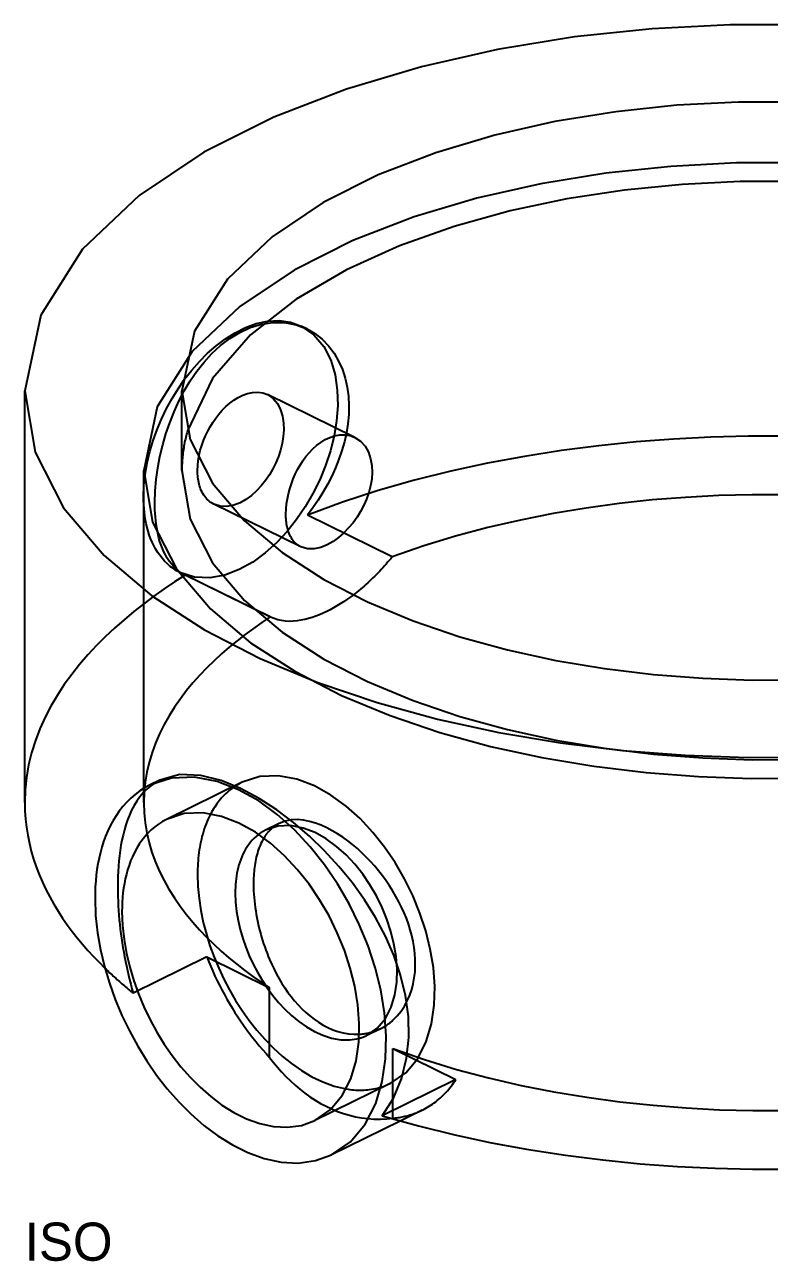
# Model space of a CAD drawing. Header units: millimetres. Extents: x 0 to 258, y -45 to 170.
# Drawn here: x 132.5 to 181.3, y 66 to 147 of the extents above; entities that cross this region are included whole.
import ezdxf

# ---------------------------------------------------------------- set-up
doc = ezdxf.new("R2010")
doc.units = ezdxf.units.MM
doc.layers.add('ISO_HIDDEN', color=8, linetype='CONTINUOUS')
doc.layers.add('ISO_VISIBLE', color=7, linetype='Continuous')

msp = doc.modelspace()

# ---------------------------------------------------------------- linework, layer by layer
at = {"layer": 'ISO_HIDDEN'}
for points in [[(222.3, 117.781), (221.412, 121.958), (219.119, 125.577), (216.003, 128.531), (212.43, 130.918), (208.589, 132.847), (204.579, 134.398), (200.459, 135.628), (196.265, 136.575), (192.021, 137.265), (187.744, 137.717), (183.45, 137.94), (179.15, 137.94), (174.856, 137.717), (170.579, 137.265), (166.335, 136.575), (162.141, 135.628), (158.021, 134.398), (154.011, 132.847), (150.17, 130.918), (146.597, 128.531), (143.481, 125.577), (141.188, 121.958), (140.3, 117.781)], [(140.288, 116.04), (140.316, 116.795), (140.398, 117.546), (140.528, 118.29), (140.703, 119.025), (140.918, 119.75), (141.173, 120.461), (141.465, 121.158), (141.793, 121.839), (142.155, 122.502), (142.552, 123.145), (142.982, 123.766), (143.447, 124.362), (143.945, 124.93), (144.478, 125.466), (145.047, 125.963), (145.651, 126.417), (146.292, 126.817), (146.968, 127.153), (147.679, 127.41), (148.417, 127.568), (149.171, 127.607), (149.918, 127.504), (150.627, 127.247)], [(141.021, 115.679), (141.045, 116.443), (141.112, 117.205), (141.219, 117.962), (141.363, 118.713), (141.543, 119.456), (141.757, 120.19), (142.005, 120.913), (142.288, 121.624), (142.606, 122.319), (142.96, 122.996), (143.353, 123.653), (143.784, 124.284), (144.257, 124.885), (144.773, 125.449), (145.334, 125.968), (145.94, 126.434), (146.592, 126.833), (147.286, 127.153), (148.016, 127.378), (148.772, 127.491), (149.535, 127.481), (150.286, 127.339), (150.999, 127.065)], [(150.627, 127.247), (151.454, 126.678), (152.098, 125.907), (152.553, 125.011), (152.84, 124.047), (152.986, 123.051), (153.012, 122.045), (152.937, 121.041), (152.774, 120.048), (152.531, 119.07), (152.217, 118.114), (151.836, 117.182), (151.391, 116.279), (150.885, 115.408), (150.318, 114.576), (149.692, 113.788), (149.004, 113.052), (148.254, 112.381), (147.44, 111.788), (146.562, 111.296), (145.623, 110.936), (144.635, 110.75), (143.631, 110.791), (142.676, 111.099)], [(150.999, 127.065), (150.627, 127.247)], [(150.999, 127.065), (151.518, 126.762), (151.991, 126.39), (152.411, 125.959), (152.773, 125.478), (153.076, 124.958), (153.32, 124.408), (153.506, 123.836), (153.638, 123.249), (153.717, 122.652), (153.748, 122.051), (153.734, 121.449), (153.678, 120.85), (153.583, 120.255), (153.452, 119.668), (153.288, 119.089), (153.094, 118.519), (152.87, 117.96), (152.62, 117.412), (152.346, 116.877), (152.048, 116.354), (151.728, 115.844), (151.387, 115.348), (151.026, 114.866)], [(142.8, 117.781), (142.8, 123.003)], [(143.823, 117.781), (143.836, 118.116), (143.872, 118.45), (143.93, 118.781), (144.008, 119.108), (144.104, 119.429), (144.217, 119.746), (144.346, 120.055), (144.492, 120.358), (144.653, 120.653), (144.829, 120.939), (145.021, 121.215), (145.227, 121.479), (145.449, 121.732), (145.686, 121.97), (145.938, 122.191), (146.207, 122.392), (146.492, 122.57), (146.793, 122.72), (147.108, 122.834), (147.436, 122.904), (147.771, 122.922), (148.103, 122.876), (148.419, 122.762)], [(148.419, 122.762), (148.786, 122.509), (149.072, 122.166), (149.275, 121.768), (149.402, 121.339), (149.467, 120.897), (149.479, 120.449), (149.445, 120.003), (149.373, 119.562), (149.265, 119.127), (149.125, 118.702), (148.956, 118.288), (148.758, 117.887), (148.533, 117.5), (148.281, 117.13), (148.003, 116.78), (147.697, 116.453), (147.364, 116.154), (147.002, 115.891), (146.612, 115.672), (146.195, 115.512), (145.755, 115.43), (145.309, 115.448), (144.885, 115.585)], [(154.129, 119.95), (148.419, 122.762)], [(143.167, 120.392), (143.136, 120.281), (143.107, 120.17), (143.079, 120.058), (143.052, 119.946), (143.027, 119.834), (143.002, 119.722), (142.98, 119.609), (142.958, 119.496), (142.938, 119.383), (142.919, 119.269), (142.901, 119.156), (142.885, 119.042), (142.871, 118.928), (142.857, 118.813), (142.845, 118.699), (142.835, 118.585), (142.825, 118.47), (142.818, 118.355), (142.811, 118.24), (142.806, 118.125), (142.803, 118.011), (142.801, 117.896), (142.8, 117.781)], [(206.665, 116.548), (204.297, 117.213), (201.908, 117.801), (199.503, 118.314), (197.083, 118.757), (194.652, 119.131), (192.212, 119.44), (189.764, 119.684), (187.311, 119.865), (184.854, 119.984), (182.395, 120.042), (179.935, 120.039), (177.476, 119.974), (175.019, 119.848), (172.566, 119.66), (170.119, 119.409), (167.68, 119.093), (165.25, 118.712), (162.832, 118.261), (160.428, 117.74), (158.041, 117.144), (155.676, 116.469), (153.335, 115.712), (151.026, 114.866)], [(140.3, 117.781), (140.88, 114.398), (142.444, 111.338), (144.669, 108.713), (147.305, 106.495), (150.2, 104.626), (153.265, 103.051), (156.446, 101.725), (159.711, 100.619), (163.035, 99.707), (166.403, 98.973), (169.802, 98.404), (173.224, 97.989), (176.661, 97.723), (180.106, 97.602), (183.553, 97.624), (186.996, 97.789), (190.429, 98.1), (193.845, 98.562), (197.236, 99.181), (200.592, 99.968), (203.9, 100.937), (207.141, 102.108), (210.291, 103.506)], [(140.3, 96.021), (140.3, 117.781)], [(142.8, 117.781), (143.344, 114.605), (144.813, 111.731), (146.903, 109.265), (149.378, 107.183), (152.096, 105.428), (154.974, 103.949), (157.962, 102.704), (161.027, 101.665), (164.148, 100.809), (167.311, 100.12), (170.503, 99.585), (173.717, 99.196), (176.944, 98.946), (180.179, 98.832), (183.416, 98.853), (186.649, 99.008), (189.872, 99.3), (193.08, 99.734), (196.264, 100.315), (199.415, 101.054), (202.522, 101.964), (205.566, 103.064), (208.524, 104.377)], [(144.885, 115.585), (144.787, 115.638), (144.692, 115.698), (144.603, 115.764), (144.518, 115.837), (144.439, 115.916), (144.364, 115.999), (144.296, 116.087), (144.232, 116.179), (144.174, 116.274), (144.121, 116.373), (144.073, 116.473), (144.03, 116.576), (143.991, 116.681), (143.957, 116.788), (143.928, 116.895), (143.902, 117.004), (143.88, 117.114), (143.862, 117.224), (143.848, 117.335), (143.837, 117.446), (143.829, 117.557), (143.825, 117.669), (143.823, 117.781)], [(142.676, 111.099), (142.455, 111.218), (142.243, 111.353), (142.042, 111.503), (141.851, 111.667), (141.672, 111.843), (141.505, 112.031), (141.35, 112.229), (141.208, 112.436), (141.077, 112.651), (140.957, 112.872), (140.849, 113.099), (140.752, 113.33), (140.666, 113.566), (140.589, 113.806), (140.522, 114.048), (140.465, 114.293), (140.416, 114.539), (140.375, 114.787), (140.343, 115.036), (140.318, 115.287), (140.301, 115.537), (140.291, 115.788), (140.288, 116.04)], [(143.026, 110.927), (142.82, 111.042), (142.626, 111.175), (142.443, 111.324), (142.274, 111.487), (142.118, 111.664), (141.975, 111.851), (141.845, 112.047), (141.727, 112.251), (141.621, 112.461), (141.526, 112.677), (141.441, 112.897), (141.366, 113.12), (141.3, 113.346), (141.242, 113.575), (141.193, 113.805), (141.15, 114.037), (141.114, 114.269), (141.084, 114.503), (141.061, 114.737), (141.043, 114.972), (141.031, 115.208), (141.024, 115.443), (141.021, 115.679)], [(150.596, 112.773), (144.885, 115.585)], [(156.586, 112.128), (151.026, 114.866)], [(148.607, 108.179), (142.676, 111.099)], [(143.026, 110.927), (142.327, 110.481), (141.639, 110.02), (140.962, 109.543), (140.297, 109.05), (139.645, 108.538), (139.008, 108.009), (138.387, 107.461), (137.783, 106.894), (137.199, 106.308), (136.635, 105.7), (136.095, 105.072), (135.581, 104.423), (135.095, 103.752), (134.641, 103.06), (134.221, 102.346), (133.839, 101.611), (133.498, 100.856), (133.202, 100.083), (132.954, 99.292), (132.758, 98.488), (132.615, 97.672), (132.529, 96.848), (132.5, 96.021)], [(148.586, 108.189), (143.026, 110.927)], [(154.023, 109.625), (153.818, 109.473), (153.609, 109.326), (153.398, 109.183), (153.183, 109.044), (152.965, 108.911), (152.744, 108.783), (152.519, 108.662), (152.291, 108.546), (152.06, 108.437), (151.826, 108.336), (151.588, 108.242), (151.347, 108.158), (151.103, 108.083), (150.855, 108.019), (150.605, 107.968), (150.352, 107.929), (150.098, 107.906), (149.843, 107.9), (149.588, 107.912), (149.334, 107.945), (149.085, 108), (148.841, 108.078), (148.607, 108.179)], [(148.586, 108.189), (148.031, 107.819), (147.485, 107.436), (146.947, 107.04), (146.42, 106.631), (145.904, 106.209), (145.4, 105.772), (144.909, 105.32), (144.432, 104.853), (143.972, 104.371), (143.528, 103.872), (143.104, 103.358), (142.7, 102.826), (142.32, 102.278), (141.964, 101.714), (141.636, 101.133), (141.339, 100.536), (141.074, 99.924), (140.844, 99.297), (140.652, 98.659), (140.499, 98.009), (140.389, 97.351), (140.322, 96.687), (140.3, 96.021)], [(148.607, 108.179), (148.606, 108.179), (148.605, 108.18), (148.604, 108.18), (148.603, 108.181), (148.602, 108.181), (148.601, 108.181), (148.601, 108.182), (148.6, 108.182), (148.599, 108.183), (148.598, 108.183), (148.597, 108.184), (148.596, 108.184), (148.595, 108.185), (148.594, 108.185), (148.593, 108.186), (148.592, 108.186), (148.591, 108.186), (148.59, 108.187), (148.59, 108.187), (148.589, 108.188), (148.588, 108.188), (148.587, 108.189), (148.586, 108.189)], [(141.349, 97.491), (141.049, 97.324), (140.766, 97.128), (140.504, 96.906), (140.263, 96.662), (140.044, 96.397), (139.846, 96.116), (139.668, 95.823), (139.509, 95.518), (139.367, 95.205), (139.241, 94.885), (139.13, 94.56), (139.033, 94.23), (138.948, 93.897), (138.873, 93.562), (138.81, 93.224), (138.756, 92.885), (138.71, 92.544), (138.673, 92.203), (138.644, 91.86), (138.621, 91.517), (138.606, 91.174), (138.597, 90.83), (138.594, 90.487)], [(146.743, 97.36), (141.793, 94.923)], [(146.743, 97.36), (146.628, 97.301), (146.515, 97.239), (146.404, 97.173), (146.295, 97.104), (146.188, 97.031), (146.083, 96.956), (145.981, 96.877), (145.881, 96.795), (145.784, 96.71), (145.689, 96.623), (145.596, 96.533), (145.507, 96.44), (145.419, 96.345), (145.335, 96.248), (145.253, 96.148), (145.173, 96.046), (145.096, 95.943), (145.022, 95.837), (144.95, 95.73), (144.881, 95.621), (144.815, 95.51), (144.751, 95.398), (144.689, 95.285)], [(156.461, 77.622), (157.471, 78.318), (158.258, 79.26), (158.814, 80.356), (159.165, 81.534), (159.343, 82.751), (159.375, 83.981), (159.284, 85.208), (159.084, 86.422), (158.788, 87.617), (158.403, 88.786), (157.938, 89.925), (157.394, 91.029), (156.775, 92.093), (156.083, 93.11), (155.317, 94.073), (154.476, 94.972), (153.56, 95.793), (152.565, 96.517), (151.492, 97.118), (150.344, 97.558), (149.137, 97.785), (147.91, 97.736), (146.743, 97.36)], [(140.3, 96.021), (140.322, 95.356), (140.389, 94.694), (140.498, 94.038), (140.65, 93.39), (140.841, 92.753), (141.07, 92.128), (141.333, 91.517), (141.63, 90.921), (141.956, 90.342), (142.31, 89.778), (142.689, 89.231), (143.09, 88.701), (143.513, 88.187), (143.955, 87.689), (144.414, 87.208), (144.888, 86.741), (145.378, 86.29), (145.88, 85.854), (146.394, 85.431), (146.919, 85.023), (147.454, 84.627), (147.999, 84.245), (148.552, 83.875)], [(156.631, 90.219), (156.415, 90.561), (156.187, 90.895), (155.948, 91.222), (155.698, 91.541), (155.438, 91.852), (155.169, 92.154), (154.889, 92.447), (154.6, 92.73), (154.301, 93.003), (153.992, 93.265), (153.674, 93.515), (153.345, 93.753), (153.007, 93.975), (152.659, 94.182), (152.301, 94.371), (151.932, 94.538), (151.553, 94.681), (151.165, 94.793), (150.767, 94.87), (150.364, 94.904), (149.96, 94.886), (149.563, 94.807), (149.186, 94.661)], [(148.289, 94.22), (148.268, 94.209), (148.247, 94.199), (148.226, 94.188), (148.205, 94.177), (148.185, 94.166), (148.164, 94.154), (148.144, 94.143), (148.123, 94.131), (148.103, 94.12), (148.083, 94.108), (148.063, 94.095), (148.043, 94.083), (148.023, 94.071), (148.003, 94.058), (147.984, 94.045), (147.964, 94.032), (147.945, 94.019), (147.925, 94.006), (147.906, 93.993), (147.887, 93.979), (147.868, 93.965), (147.849, 93.951), (147.83, 93.937)], [(148.552, 94.197), (148.533, 94.177), (148.514, 94.157), (148.495, 94.137), (148.477, 94.116), (148.459, 94.096), (148.441, 94.075), (148.423, 94.054), (148.406, 94.033), (148.389, 94.012), (148.372, 93.99), (148.355, 93.969), (148.338, 93.947), (148.322, 93.925), (148.306, 93.903), (148.29, 93.88), (148.274, 93.858), (148.258, 93.835), (148.243, 93.813), (148.228, 93.79), (148.213, 93.767), (148.198, 93.744), (148.183, 93.721), (148.169, 93.697)], [(149.186, 94.661), (148.289, 94.22)], [(154.914, 80.762), (155.603, 81.237), (156.14, 81.879), (156.519, 82.626), (156.759, 83.43), (156.88, 84.259), (156.902, 85.098), (156.839, 85.935), (156.703, 86.762), (156.501, 87.577), (156.239, 88.374), (155.922, 89.15), (155.551, 89.903), (155.129, 90.628), (154.657, 91.322), (154.135, 91.979), (153.562, 92.592), (152.937, 93.151), (152.259, 93.645), (151.527, 94.055), (150.744, 94.355), (149.921, 94.51), (149.085, 94.476), (148.289, 94.22)], [(149.186, 94.661), (149.155, 94.646), (149.124, 94.63), (149.094, 94.614), (149.064, 94.597), (149.035, 94.58), (149.005, 94.562), (148.976, 94.544), (148.947, 94.525), (148.919, 94.506), (148.89, 94.486), (148.862, 94.467), (148.835, 94.446), (148.807, 94.425), (148.78, 94.404), (148.754, 94.383), (148.727, 94.361), (148.701, 94.338), (148.675, 94.316), (148.65, 94.293), (148.625, 94.269), (148.6, 94.245), (148.576, 94.221), (148.552, 94.197)], [(138.594, 90.487), (138.596, 90.18), (138.603, 89.874), (138.614, 89.567), (138.629, 89.261), (138.648, 88.955), (138.672, 88.65), (138.699, 88.344), (138.729, 88.039), (138.764, 87.735), (138.802, 87.43), (138.843, 87.127), (138.888, 86.824), (138.937, 86.521), (138.989, 86.219), (139.044, 85.917), (139.103, 85.616), (139.165, 85.316), (139.231, 85.017), (139.3, 84.718), (139.372, 84.42), (139.448, 84.123), (139.527, 83.827), (139.61, 83.532)], [(156.631, 81.76), (156.913, 82.041), (157.164, 82.348), (157.385, 82.678), (157.575, 83.027), (157.734, 83.392), (157.863, 83.768), (157.963, 84.152), (158.034, 84.543), (158.08, 84.938), (158.1, 85.335), (158.096, 85.732), (158.07, 86.129), (158.023, 86.523), (157.956, 86.915), (157.87, 87.303), (157.767, 87.687), (157.647, 88.066), (157.512, 88.44), (157.362, 88.808), (157.199, 89.17), (157.022, 89.526), (156.832, 89.876), (156.631, 90.219)], [(144.429, 85.905), (139.61, 83.532)], [(144.429, 85.905), (148.552, 83.875)], [(144.429, 85.905), (144.557, 85.59), (144.689, 85.277), (144.827, 84.966), (144.969, 84.658), (145.116, 84.352), (145.268, 84.048), (145.424, 83.746), (145.585, 83.447), (145.751, 83.151), (145.921, 82.857), (146.096, 82.566), (146.276, 82.277), (146.46, 81.992), (146.648, 81.71), (146.841, 81.43), (147.039, 81.154), (147.241, 80.881), (147.448, 80.612), (147.66, 80.346), (147.876, 80.084), (148.096, 79.826), (148.322, 79.571), (148.552, 79.321)], [(137.755, 85.174), (137.833, 85.099), (137.91, 85.025), (137.988, 84.95), (138.067, 84.876), (138.145, 84.803), (138.224, 84.729), (138.304, 84.656), (138.383, 84.584), (138.463, 84.511), (138.543, 84.439), (138.624, 84.368), (138.704, 84.296), (138.785, 84.225), (138.867, 84.154), (138.948, 84.084), (139.03, 84.014), (139.112, 83.944), (139.194, 83.875), (139.277, 83.805), (139.36, 83.737), (139.443, 83.668), (139.526, 83.6), (139.61, 83.532)], [(148.552, 79.321), (148.552, 83.875)], [(154.424, 80.845), (154.486, 80.848), (154.549, 80.853), (154.611, 80.859), (154.674, 80.866), (154.736, 80.874), (154.798, 80.884), (154.86, 80.894), (154.922, 80.905), (154.983, 80.918), (155.045, 80.931), (155.106, 80.946), (155.166, 80.962), (155.227, 80.978), (155.287, 80.996), (155.347, 81.015), (155.406, 81.035), (155.465, 81.056), (155.524, 81.078), (155.583, 81.101), (155.64, 81.125), (155.698, 81.151), (155.755, 81.177), (155.811, 81.204)], [(155.811, 81.204), (154.914, 80.762)], [(155.811, 81.204), (155.85, 81.223), (155.889, 81.243), (155.927, 81.263), (155.965, 81.284), (156.002, 81.305), (156.04, 81.327), (156.077, 81.349), (156.114, 81.372), (156.15, 81.395), (156.187, 81.418), (156.223, 81.442), (156.258, 81.466), (156.294, 81.491), (156.329, 81.516), (156.364, 81.541), (156.398, 81.567), (156.433, 81.594), (156.466, 81.621), (156.5, 81.648), (156.533, 81.675), (156.566, 81.703), (156.599, 81.731), (156.631, 81.76)], [(154.411, 80.571), (154.434, 80.578), (154.456, 80.584), (154.479, 80.591), (154.501, 80.598), (154.524, 80.605), (154.546, 80.612), (154.568, 80.619), (154.59, 80.627), (154.612, 80.635), (154.634, 80.643), (154.656, 80.651), (154.678, 80.659), (154.7, 80.668), (154.722, 80.676), (154.744, 80.685), (154.765, 80.694), (154.787, 80.703), (154.808, 80.713), (154.83, 80.722), (154.851, 80.732), (154.872, 80.742), (154.893, 80.752), (154.914, 80.762)], [(156.631, 79.897), (158.697, 79.179), (160.789, 78.541), (162.903, 77.98), (165.034, 77.49), (167.18, 77.069), (169.338, 76.712), (171.505, 76.418), (173.68, 76.186), (175.86, 76.012), (178.044, 75.898), (180.231, 75.841), (182.418, 75.841), (184.604, 75.899), (186.788, 76.015), (188.968, 76.19), (191.143, 76.424), (193.31, 76.719), (195.467, 77.077), (197.613, 77.5), (199.744, 77.992), (201.857, 78.555), (203.949, 79.194), (206.014, 79.913)], [(156.631, 75.343), (156.631, 79.897)], [(156.631, 79.897), (160.754, 77.867)], [(148.552, 79.321), (148.804, 78.997), (149.067, 78.681), (149.339, 78.373), (149.621, 78.074), (149.914, 77.786), (150.217, 77.508), (150.53, 77.242), (150.853, 76.988), (151.187, 76.748), (151.53, 76.523), (151.884, 76.313), (152.247, 76.12), (152.618, 75.944), (152.998, 75.787), (153.385, 75.65), (153.779, 75.533), (154.179, 75.438), (154.583, 75.365), (154.991, 75.314), (155.401, 75.286), (155.812, 75.282), (156.223, 75.301), (156.631, 75.343)], [(160.754, 77.867), (155.935, 75.494)], [(158.555, 75.867), (158.671, 75.926), (158.786, 75.988), (158.9, 76.054), (159.012, 76.122), (159.122, 76.192), (159.23, 76.266), (159.336, 76.342), (159.44, 76.421), (159.543, 76.503), (159.643, 76.587), (159.742, 76.673), (159.838, 76.761), (159.932, 76.852), (160.024, 76.945), (160.114, 77.04), (160.201, 77.138), (160.287, 77.237), (160.37, 77.337), (160.451, 77.44), (160.53, 77.544), (160.607, 77.65), (160.681, 77.758), (160.754, 77.867)], [(156.461, 77.622), (151.511, 75.185)], [(153.564, 77.26), (153.691, 77.24), (153.819, 77.222), (153.947, 77.208), (154.076, 77.196), (154.205, 77.187), (154.334, 77.182), (154.463, 77.179), (154.592, 77.18), (154.721, 77.185), (154.85, 77.192), (154.978, 77.203), (155.106, 77.218), (155.234, 77.236), (155.361, 77.258), (155.488, 77.284), (155.613, 77.313), (155.738, 77.346), (155.862, 77.383), (155.984, 77.423), (156.106, 77.468), (156.226, 77.516), (156.344, 77.567), (156.461, 77.622)], [(156.631, 75.343), (156.718, 75.351), (156.805, 75.36), (156.891, 75.371), (156.978, 75.382), (157.064, 75.396), (157.15, 75.41), (157.236, 75.426), (157.321, 75.443), (157.406, 75.462), (157.491, 75.482), (157.576, 75.503), (157.66, 75.526), (157.744, 75.55), (157.827, 75.575), (157.91, 75.602), (157.992, 75.631), (158.074, 75.66), (158.156, 75.691), (158.237, 75.724), (158.317, 75.757), (158.397, 75.793), (158.476, 75.829), (158.555, 75.867)], [(158.555, 75.867), (157.107, 75.154)]]:
    msp.add_lwpolyline(points, dxfattribs=at)
at = {"layer": 'ISO_VISIBLE'}
for points in [[(230.1, 123.003), (229.044, 127.975), (226.314, 132.283), (222.605, 135.798), (218.352, 138.639), (213.78, 140.935), (209.008, 142.782), (204.104, 144.246), (199.112, 145.373), (194.06, 146.194), (188.97, 146.732), (183.859, 146.997), (178.741, 146.997), (173.63, 146.732), (168.54, 146.194), (163.488, 145.373), (158.496, 144.246), (153.592, 142.782), (148.82, 140.935), (144.248, 138.639), (139.995, 135.798), (136.286, 132.283), (133.556, 127.975), (132.5, 123.003)], [(219.8, 123.003), (218.967, 126.926), (216.813, 130.324), (213.887, 133.097), (210.532, 135.339), (206.925, 137.15), (203.16, 138.607), (199.291, 139.762), (195.352, 140.651), (191.367, 141.299), (187.351, 141.723), (183.319, 141.933), (179.281, 141.933), (175.249, 141.723), (171.233, 141.299), (167.248, 140.651), (163.309, 139.762), (159.44, 138.607), (155.675, 137.15), (152.068, 135.339), (148.713, 133.097), (145.787, 130.324), (143.633, 126.926), (142.8, 123.003)], [(219.433, 120.392), (217.798, 123.813), (215.298, 126.675), (212.303, 129.02), (209.015, 130.938), (205.546, 132.505), (201.957, 133.777), (198.287, 134.792), (194.561, 135.577), (190.797, 136.151), (187.007, 136.527), (183.204, 136.713), (179.396, 136.713), (175.593, 136.527), (171.803, 136.151), (168.039, 135.577), (164.313, 134.792), (160.643, 133.777), (157.054, 132.505), (153.585, 130.938), (150.297, 129.02), (147.302, 126.675), (144.802, 123.813), (143.167, 120.392)], [(132.5, 123.003), (133.19, 118.977), (135.052, 115.335), (137.701, 112.21), (140.838, 109.571), (144.283, 107.346), (147.931, 105.471), (151.718, 103.893), (155.603, 102.576), (159.56, 101.491), (163.568, 100.618), (167.615, 99.94), (171.688, 99.446), (175.778, 99.13), (179.879, 98.986), (183.981, 99.012), (188.08, 99.208), (192.166, 99.579), (196.232, 100.128), (200.268, 100.865), (204.262, 101.801), (208.199, 102.955), (212.057, 104.349), (215.807, 106.013)], [(132.5, 96.021), (132.5, 123.003)], [(142.8, 123.003), (143.344, 119.827), (144.813, 116.953), (146.903, 114.488), (149.378, 112.406), (152.096, 110.651), (154.974, 109.171), (157.962, 107.927), (161.027, 106.888), (164.148, 106.032), (167.311, 105.342), (170.503, 104.807), (173.717, 104.418), (176.944, 104.168), (180.179, 104.055), (183.416, 104.075), (186.649, 104.231), (189.872, 104.523), (193.08, 104.956), (196.264, 105.537), (199.415, 106.276), (202.522, 107.186), (205.566, 108.286), (208.524, 109.599)], [(149.618, 114.927), (149.63, 115.265), (149.663, 115.601), (149.715, 115.935), (149.786, 116.265), (149.873, 116.592), (149.977, 116.913), (150.097, 117.229), (150.232, 117.539), (150.383, 117.841), (150.55, 118.135), (150.732, 118.419), (150.931, 118.692), (151.147, 118.952), (151.379, 119.197), (151.63, 119.423), (151.899, 119.628), (152.186, 119.806), (152.491, 119.951), (152.811, 120.058), (153.143, 120.118), (153.481, 120.124), (153.814, 120.068), (154.129, 119.95)], [(154.129, 119.95), (154.502, 119.702), (154.803, 119.369), (155.026, 118.98), (155.173, 118.556), (155.254, 118.115), (155.275, 117.666), (155.245, 117.218), (155.171, 116.775), (155.057, 116.341), (154.909, 115.917), (154.728, 115.506), (154.518, 115.109), (154.28, 114.727), (154.017, 114.364), (153.728, 114.019), (153.415, 113.698), (153.076, 113.402), (152.713, 113.138), (152.324, 112.914), (151.909, 112.742), (151.472, 112.643), (151.024, 112.643), (150.596, 112.773)], [(205.969, 112.145), (203.903, 112.863), (201.811, 113.5), (199.697, 114.061), (197.566, 114.551), (195.42, 114.973), (193.262, 115.33), (191.095, 115.623), (188.92, 115.856), (186.74, 116.029), (184.556, 116.144), (182.369, 116.201), (180.182, 116.2), (177.996, 116.142), (175.812, 116.026), (173.632, 115.852), (171.457, 115.617), (169.29, 115.322), (167.133, 114.964), (164.987, 114.541), (162.856, 114.05), (160.743, 113.487), (158.651, 112.848), (156.586, 112.128)], [(150.596, 112.773), (150.501, 112.824), (150.41, 112.884), (150.324, 112.95), (150.244, 113.022), (150.169, 113.101), (150.1, 113.184), (150.037, 113.272), (149.979, 113.363), (149.926, 113.458), (149.878, 113.555), (149.835, 113.654), (149.797, 113.755), (149.763, 113.858), (149.734, 113.962), (149.708, 114.068), (149.686, 114.173), (149.667, 114.28), (149.652, 114.387), (149.639, 114.495), (149.63, 114.603), (149.624, 114.711), (149.62, 114.819), (149.618, 114.927)], [(156.586, 112.128), (156.487, 112.007), (156.388, 111.887), (156.287, 111.768), (156.185, 111.649), (156.082, 111.532), (155.977, 111.416), (155.871, 111.301), (155.765, 111.188), (155.657, 111.075), (155.547, 110.963), (155.437, 110.853), (155.325, 110.743), (155.213, 110.635), (155.099, 110.528), (154.984, 110.423), (154.868, 110.318), (154.751, 110.215), (154.632, 110.113), (154.513, 110.013), (154.392, 109.914), (154.27, 109.816), (154.148, 109.72), (154.023, 109.625)], [(152.615, 72.942), (153.855, 73.796), (154.821, 74.953), (155.504, 76.297), (155.935, 77.743), (156.153, 79.237), (156.192, 80.746), (156.08, 82.252), (155.835, 83.742), (155.471, 85.208), (155, 86.643), (154.428, 88.041), (153.761, 89.396), (153.001, 90.701), (152.152, 91.95), (151.212, 93.132), (150.18, 94.235), (149.055, 95.242), (147.835, 96.131), (146.518, 96.869), (145.109, 97.409), (143.627, 97.688), (142.121, 97.627), (140.688, 97.165)], [(141.349, 97.491), (140.688, 97.165)], [(155.935, 75.494), (156.664, 76.661), (157.196, 77.93), (157.53, 79.265), (157.677, 80.634), (157.649, 82.01), (157.464, 83.374), (157.139, 84.712), (156.692, 86.015), (156.138, 87.275), (155.49, 88.491), (154.759, 89.658), (153.955, 90.776), (153.084, 91.843), (152.152, 92.856), (151.162, 93.814), (150.117, 94.712), (149.018, 95.541), (147.863, 96.291), (146.65, 96.943), (145.376, 97.466), (144.042, 97.802), (142.669, 97.856), (141.349, 97.491)], [(140.688, 97.165), (140.357, 96.987), (140.039, 96.784), (139.737, 96.559), (139.451, 96.313), (139.182, 96.048), (138.932, 95.767), (138.7, 95.47), (138.486, 95.16), (138.289, 94.838), (138.11, 94.506), (137.948, 94.166), (137.803, 93.818), (137.673, 93.464), (137.558, 93.105), (137.458, 92.742), (137.371, 92.375), (137.298, 92.005), (137.237, 91.633), (137.189, 91.259), (137.152, 90.884), (137.126, 90.508), (137.111, 90.131), (137.106, 89.754)], [(132.5, 96.021), (132.512, 95.482), (132.549, 94.945), (132.61, 94.41), (132.694, 93.878), (132.802, 93.351), (132.933, 92.828), (133.085, 92.312), (133.258, 91.802), (133.451, 91.299), (133.664, 90.805), (133.894, 90.318), (134.142, 89.84), (134.406, 89.371), (134.686, 88.91), (134.98, 88.459), (135.287, 88.017), (135.607, 87.584), (135.939, 87.16), (136.283, 86.745), (136.637, 86.339), (137, 85.942), (137.374, 85.554), (137.755, 85.174)], [(141.793, 94.923), (141.522, 94.777), (141.263, 94.612), (141.017, 94.428), (140.784, 94.228), (140.566, 94.012), (140.362, 93.783), (140.172, 93.541), (139.998, 93.288), (139.838, 93.026), (139.692, 92.756), (139.56, 92.478), (139.441, 92.195), (139.336, 91.907), (139.242, 91.614), (139.16, 91.318), (139.09, 91.019), (139.03, 90.718), (138.981, 90.414), (138.941, 90.11), (138.911, 89.804), (138.89, 89.498), (138.878, 89.191), (138.874, 88.884)], [(151.511, 75.185), (152.521, 75.881), (153.308, 76.823), (153.864, 77.919), (154.216, 79.097), (154.393, 80.314), (154.426, 81.544), (154.334, 82.771), (154.134, 83.985), (153.838, 85.18), (153.454, 86.349), (152.988, 87.488), (152.444, 88.592), (151.826, 89.656), (151.133, 90.673), (150.367, 91.636), (149.527, 92.535), (148.61, 93.356), (147.616, 94.08), (146.543, 94.681), (145.395, 95.121), (144.187, 95.348), (142.96, 95.299), (141.793, 94.923)], [(144.689, 95.285), (144.608, 95.126), (144.532, 94.965), (144.46, 94.802), (144.393, 94.637), (144.33, 94.47), (144.271, 94.302), (144.217, 94.133), (144.166, 93.962), (144.119, 93.79), (144.076, 93.617), (144.037, 93.444), (144.001, 93.269), (143.969, 93.094), (143.94, 92.918), (143.915, 92.742), (143.893, 92.565), (143.874, 92.388), (143.858, 92.21), (143.846, 92.033), (143.836, 91.855), (143.829, 91.677), (143.825, 91.499), (143.823, 91.321)], [(147.83, 93.937), (147.685, 93.821), (147.548, 93.696), (147.418, 93.563), (147.296, 93.422), (147.182, 93.275), (147.076, 93.122), (146.978, 92.964), (146.887, 92.802), (146.804, 92.636), (146.728, 92.466), (146.66, 92.293), (146.598, 92.117), (146.542, 91.94), (146.493, 91.76), (146.45, 91.58), (146.413, 91.397), (146.382, 91.214), (146.355, 91.03), (146.334, 90.845), (146.318, 90.66), (146.307, 90.474), (146.3, 90.288), (146.298, 90.102)], [(148.169, 93.697), (148.101, 93.58), (148.038, 93.46), (147.979, 93.338), (147.925, 93.214), (147.874, 93.088), (147.828, 92.961), (147.785, 92.832), (147.746, 92.702), (147.711, 92.571), (147.678, 92.44), (147.649, 92.307), (147.622, 92.175), (147.599, 92.041), (147.578, 91.907), (147.56, 91.773), (147.544, 91.638), (147.53, 91.503), (147.519, 91.368), (147.51, 91.233), (147.503, 91.098), (147.498, 90.962), (147.495, 90.827), (147.495, 90.691)], [(143.823, 91.321), (143.849, 90.527), (143.924, 89.736), (144.044, 88.95), (144.205, 88.172), (144.405, 87.403), (144.641, 86.645), (144.913, 85.898), (145.218, 85.164), (145.555, 84.445), (145.924, 83.741), (146.325, 83.055), (146.756, 82.388), (147.217, 81.741), (147.71, 81.117), (148.233, 80.52), (148.788, 79.951), (149.374, 79.414), (149.993, 78.916), (150.644, 78.461), (151.328, 78.057), (152.045, 77.714), (152.791, 77.444), (153.564, 77.26)], [(146.298, 90.102), (146.32, 89.496), (146.384, 88.893), (146.484, 88.296), (146.62, 87.705), (146.788, 87.122), (146.986, 86.549), (147.213, 85.987), (147.468, 85.437), (147.75, 84.9), (148.058, 84.378), (148.393, 83.873), (148.754, 83.386), (149.141, 82.919), (149.555, 82.476), (149.996, 82.06), (150.464, 81.675), (150.96, 81.327), (151.485, 81.022), (152.036, 80.771), (152.613, 80.585), (153.209, 80.479), (153.815, 80.469), (154.411, 80.571)], [(147.495, 90.691), (147.497, 90.47), (147.504, 90.248), (147.516, 90.027), (147.532, 89.806), (147.552, 89.585), (147.577, 89.365), (147.605, 89.145), (147.638, 88.926), (147.674, 88.707), (147.713, 88.489), (147.757, 88.272), (147.804, 88.055), (147.854, 87.839), (147.909, 87.624), (147.966, 87.41), (148.027, 87.197), (148.092, 86.985), (148.16, 86.774), (148.231, 86.565), (148.306, 86.356), (148.384, 86.149), (148.466, 85.943), (148.552, 85.738)], [(137.106, 89.754), (137.149, 88.621), (137.271, 87.495), (137.466, 86.378), (137.728, 85.275), (138.052, 84.189), (138.434, 83.122), (138.871, 82.076), (139.363, 81.055), (139.907, 80.06), (140.501, 79.096), (141.147, 78.164), (141.844, 77.27), (142.592, 76.418), (143.392, 75.615), (144.244, 74.869), (145.151, 74.189), (146.112, 73.588), (147.127, 73.084), (148.192, 72.699), (149.3, 72.461), (150.43, 72.403), (151.551, 72.557), (152.615, 72.942)], [(138.874, 88.884), (138.908, 87.961), (139.008, 87.043), (139.167, 86.133), (139.38, 85.234), (139.644, 84.349), (139.956, 83.48), (140.312, 82.628), (140.713, 81.796), (141.156, 80.985), (141.64, 80.199), (142.167, 79.44), (142.734, 78.712), (143.344, 78.018), (143.995, 77.363), (144.69, 76.755), (145.429, 76.201), (146.212, 75.712), (147.039, 75.301), (147.907, 74.987), (148.809, 74.793), (149.73, 74.746), (150.644, 74.871), (151.511, 75.185)], [(148.552, 85.738), (148.695, 85.416), (148.847, 85.098), (149.009, 84.784), (149.18, 84.476), (149.361, 84.173), (149.552, 83.876), (149.753, 83.586), (149.965, 83.304), (150.187, 83.03), (150.42, 82.765), (150.665, 82.511), (150.921, 82.268), (151.188, 82.038), (151.468, 81.823), (151.759, 81.623), (152.061, 81.441), (152.374, 81.28), (152.698, 81.139), (153.031, 81.024), (153.372, 80.934), (153.72, 80.873), (154.071, 80.843), (154.424, 80.845)], [(155.935, 75.494), (158.303, 74.829), (160.692, 74.241), (163.097, 73.727), (165.517, 73.285), (167.948, 72.91), (170.388, 72.602), (172.836, 72.357), (175.289, 72.176), (177.746, 72.057), (180.205, 71.999), (182.665, 72.003), (185.124, 72.067), (187.581, 72.193), (190.034, 72.381), (192.481, 72.632), (194.92, 72.948), (197.35, 73.33), (199.768, 73.78), (202.172, 74.302), (204.559, 74.898), (206.924, 75.572), (209.265, 76.33), (211.574, 77.176)], [(157.107, 75.154), (152.615, 72.942)]]:
    msp.add_lwpolyline(points, dxfattribs=at)

# ---------------------------------------------------------------- texts
msp.add_text('ISO', height=2.5, dxfattribs=at).set_placement((132.5, 65.999))

doc.saveas('drawing.dxf')
